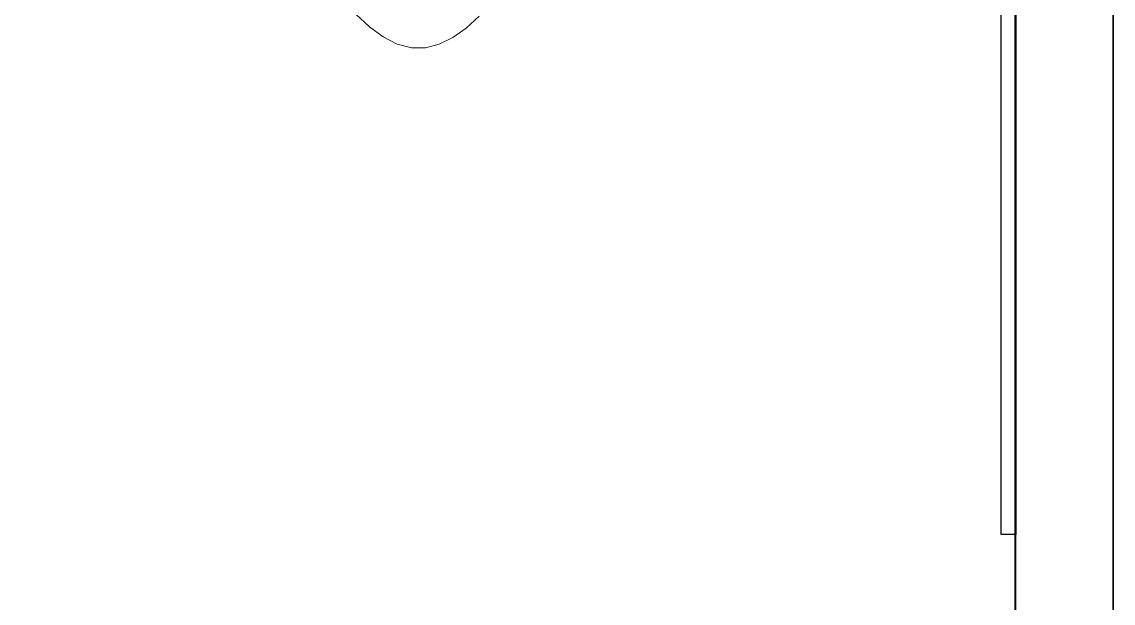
# Model space of a CAD drawing. Header units: inches. Extents: x -950 to 862, y -108 to 714.
# Drawn here: x 801.96 to 836.63, y -19.37 to -0.92 of the extents above; entities that cross this region are included whole.
import ezdxf

# ---------------------------------------------------------------- set-up
doc = ezdxf.new("R2010")
doc.units = ezdxf.units.IN
doc.linetypes.add('DASHED', pattern=[0.75, 0.5, -0.25])
for name, color, linetype, lineweight in [('BLOCK WALL PARTITION', 251, 'Continuous', 30), ('CARPET FLOORING', 254, 'Continuous', 15), ('CEILING-GYPSUM', 83, 'DASHED', 15), ('DECORATIVES', 252, 'Continuous', 18), ('WALL FRAME', 1, 'Continuous', 18), ('WALLPAPER_BREAKOUT', 6, 'Continuous', 25), ('WALLPAPER_DININGROOM', 6, 'Continuous', 25)]:
    doc.layers.add(name, color=color, linetype=linetype, lineweight=lineweight)
doc.layers.add('PLANNER', color=7, linetype='Continuous')

# ---------------------------------------------------------------- blocks, each defined once
blk = doc.blocks.new('WallFrame2ft')
at = {"layer": 'WALLPAPER_DININGROOM'}
blk.add_lwpolyline([(876.769, -30.558), (900.769, -30.558), (900.773, -31.024), (876.773, -31.024)], close=True, dxfattribs=at)
blk = doc.blocks.new('PLANTER  - BIG')
at = {"layer": 'DECORATIVES'}
for p, q in [((-3.448, -14.535), (-3.02, -14.936)), ((0.055, -14.972), (0.466, -14.599)), ((-3.02, -14.936), (-2.579, -15.257)), ((-0.367, -15.271), (0.055, -14.972)), ((-2.579, -15.257), (-2.131, -15.484)), ((-2.131, -15.484), (-1.682, -15.601)), ((-1.682, -15.601), (-1.237, -15.598)), ((-1.237, -15.598), (-0.798, -15.484)), ((-0.798, -15.484), (-0.367, -15.271))]:
    blk.add_line(p, q, dxfattribs=at)
blk = doc.blocks.new('LoungeRoom')
at = {"layer": 'WALLPAPER_DININGROOM'}
blk.add_lwpolyline([(645.959, 48.745), (836.631, 48.745), (836.631, -107.599), (645.959, -107.599)], close=True, dxfattribs=at)

msp = doc.modelspace()

# ---------------------------------------------------------------- linework, layer by layer
at = {"layer": 'BLOCK WALL PARTITION'}
msp.add_lwpolyline([(836.604, 33.687), (836.631, -98.604)], dxfattribs=at)
at = {"layer": 'CARPET FLOORING'}
msp.add_lwpolyline([(645.959, 45.726), (645.989, -98.642), (800.681, -98.604), (833.541, -98.597), (833.541, 33.686), (815.468, 33.687), (815.464, 45.76)], close=True, dxfattribs=at)
at = {"layer": 'CEILING-GYPSUM'}
msp.add_lwpolyline([(645.959, 45.7), (645.988, -98.667), (833.54, -98.623), (833.54, 33.661), (815.468, 33.661), (815.463, 45.734)], close=True, dxfattribs=at)
at = {"layer": 'WALLPAPER_BREAKOUT'}
msp.add_lwpolyline([(833.514, -98.604), (833.514, 33.661)], dxfattribs=at)

# ---------------------------------------------------------------- block references
at = {"layer": 'DECORATIVES'}
msp.add_blockref('PLANTER  - BIG', (816.022, 13.856), dxfattribs=at)
at = {"layer": 'PLANNER'}
msp.add_blockref('LoungeRoom', (0, 0), dxfattribs=at)
at = {"layer": 'WALL FRAME', "rotation": 90}
msp.add_blockref('WallFrame2ft', (802.517, -893.967), dxfattribs=at)

doc.saveas('drawing.dxf')
